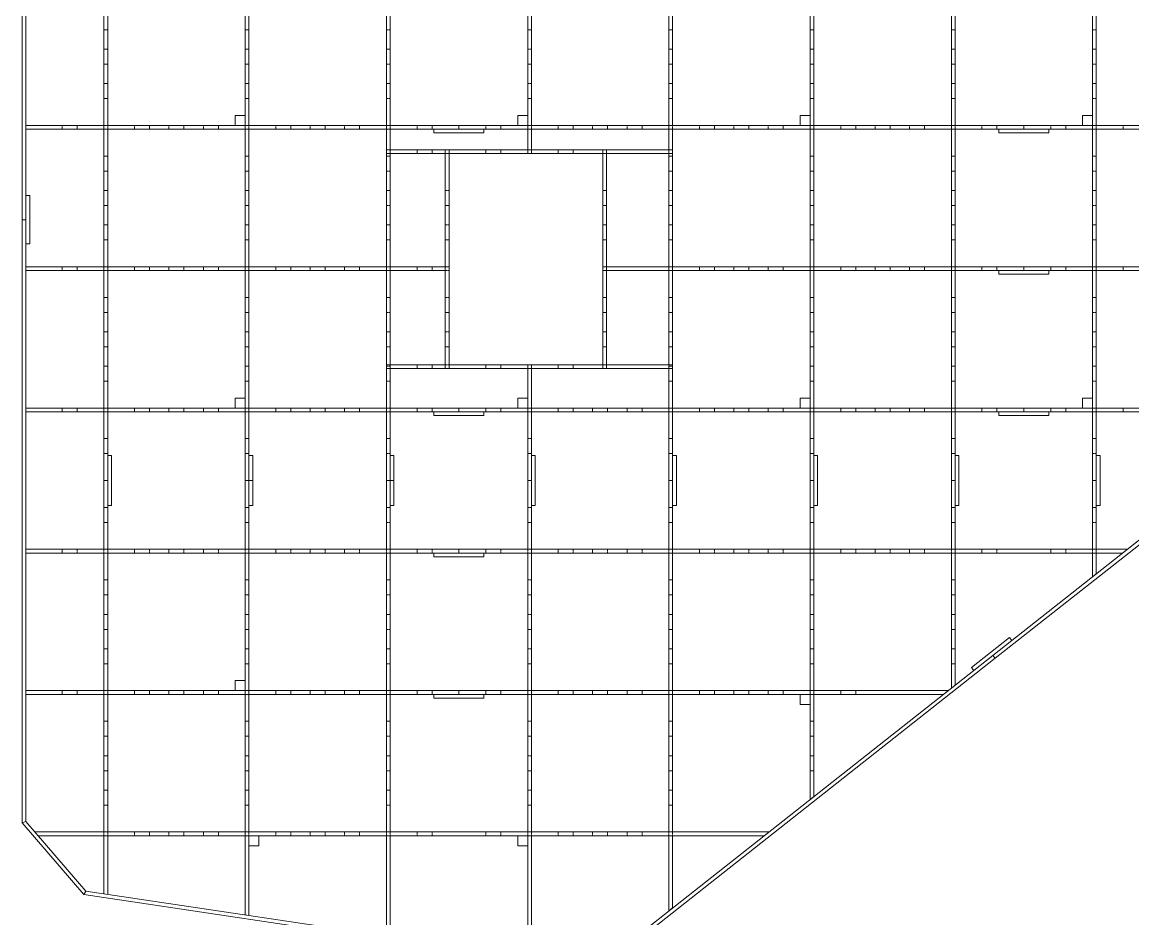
# Model space of a CAD drawing. Header units: millimetres. Extents: x -20225 to 19535, y -17853 to 10707.
# Drawn here: x 10495 to 14938, y -14267 to -10683 of the extents above; entities that cross this region are included whole.
import ezdxf

# ---------------------------------------------------------------- set-up
doc = ezdxf.new("R2010")
doc.units = ezdxf.units.MM
doc.linetypes.add('HIDDEN', pattern=[1.905, 1.27, -0.635])

msp = doc.modelspace()

# ---------------------------------------------------------------- linework, layer by layer
at = {"linetype": 'Continuous', "lineweight": 15}
for p, q in [((10494.9, -9061.1), (10494.9, -11472.3)), ((10509.9, -9061.1), (10509.9, -11472.3)), ((10822, -11095.3), (10822, -10545.3)), ((10837, -10545.3), (10837, -11095.3)), ((11387, -10545.3), (11387, -11095.3)), ((11402, -11095.3), (11402, -10545.3)), ((11952, -10545.3), (11952, -11095.3)), ((11967, -11095.3), (11967, -10545.3)), ((12517, -10545.3), (12517, -11095.3)), ((12532, -11095.3), (12532, -10545.3)), ((13082, -10545.3), (13082, -11095.3)), ((13097, -11095.3), (13097, -10545.3)), ((13647, -10545.3), (13647, -11095.3)), ((13662, -11095.3), (13662, -10545.3)), ((14212, -11095.3), (14212, -10545.3)), ((14227, -10545.3), (14227, -11095.3)), ((14777, -11095.3), (14777, -10545.3)), ((14792, -10545.3), (14792, -11095.3)), ((11347, -11095.3), (11347, -11055.3)), ((11347, -11055.3), (11387, -11055.3)), ((12477, -11055.3), (12477, -11095.3)), ((12517, -11055.3), (12477, -11055.3)), ((12517, -11095.3), (12517, -11055.3)), ((13647, -11055.3), (13607, -11055.3)), ((13607, -11055.3), (13607, -11095.3)), ((13647, -11095.3), (13647, -11055.3)), ((14737, -11055.3), (14777, -11055.3)), ((14737, -11095.3), (14737, -11055.3)), ((14777, -11055.3), (14777, -11095.3)), ((10509.9, -11095.3), (11387, -11095.3)), ((10822, -11095.3), (10837, -11095.3)), ((11387, -11095.3), (11347, -11095.3)), ((11387, -11095.3), (11402, -11095.3)), ((11387, -11095.3), (11387, -11110.3)), ((12242, -11095.3), (11387, -11095.3)), ((11952, -11095.3), (11967, -11095.3)), ((12242, -11095.3), (12242, -11110.3)), ((13662, -11095.3), (12242, -11095.3)), ((12477, -11095.3), (12517, -11095.3)), ((12532, -11095.3), (12517, -11095.3)), ((13097, -11095.3), (13082, -11095.3)), ((13607, -11095.3), (13647, -11095.3)), ((13662, -11095.3), (13647, -11095.3)), ((13662, -11110.3), (13662, -11095.3)), ((13662, -11095.3), (14502, -11095.3)), ((14212, -11095.3), (14227, -11095.3)), ((14502, -11110.3), (14502, -11095.3)), ((14502, -11095.3), (15357, -11095.3)), ((14777, -11095.3), (14737, -11095.3)), ((14777, -11095.3), (14792, -11095.3)), ((11387, -11110.3), (10509.9, -11110.3)), ((10837, -11110.3), (10822, -11110.3)), ((10822, -11660.3), (10822, -11110.3)), ((10837, -11110.3), (10837, -11660.3)), ((11387, -11110.3), (11387, -11660.3)), ((11402, -11110.3), (11387, -11110.3)), ((11387, -11110.3), (12242, -11110.3)), ((11402, -11660.3), (11402, -11110.3)), ((11967, -11110.3), (11952, -11110.3)), ((11952, -11110.3), (11952, -11192.7)), ((11967, -11192.7), (11967, -11110.3)), ((12142, -11110.3), (12142, -11125.3)), ((12342, -11110.3), (12142, -11110.3)), ((12142, -11125.3), (12342, -11125.3)), ((12242, -11110.3), (13662, -11110.3)), ((12342, -11125.3), (12342, -11110.3)), ((12517, -11110.3), (12517, -11192.7)), ((12517, -11110.3), (12532, -11110.3)), ((12532, -11192.7), (12532, -11110.3)), ((13082, -11110.3), (13097, -11110.3)), ((13082, -11110.3), (13082, -11192.7)), ((13097, -11192.7), (13097, -11110.3)), ((13647, -11110.3), (13647, -11660.3)), ((13647, -11110.3), (13662, -11110.3)), ((14502, -11110.3), (13662, -11110.3)), ((13662, -11660.3), (13662, -11110.3)), ((14227, -11110.3), (14212, -11110.3)), ((14212, -11660.3), (14212, -11110.3)), ((14227, -11110.3), (14227, -11660.3)), ((14402, -11125.3), (14402, -11110.3)), ((14402, -11110.3), (14602, -11110.3)), ((14602, -11125.3), (14402, -11125.3)), ((15357, -11110.3), (14502, -11110.3)), ((14602, -11110.3), (14602, -11125.3)), ((14792, -11110.3), (14777, -11110.3)), ((14777, -11660.3), (14777, -11110.3)), ((14792, -11110.3), (14792, -11660.3)), ((11967, -11192.7), (11952, -11192.7)), ((11952, -11192.7), (11952, -11207.7)), ((12187.6, -11192.7), (11952, -11192.7)), ((12202.6, -11192.7), (12187.6, -11192.7)), ((12187.6, -11192.7), (12187.6, -12067.7)), ((12187.6, -11192.7), (12187.6, -11207.7)), ((12202.6, -12067.7), (12202.6, -11192.7)), ((12202.6, -11207.7), (12202.6, -11192.7)), ((12817.7, -11192.7), (12202.6, -11192.7)), ((12532, -11192.7), (12517, -11192.7)), ((12817.7, -11192.7), (12817.7, -12067.7)), ((12832.7, -11192.7), (12817.7, -11192.7)), ((12817.7, -11192.7), (12817.7, -11207.7)), ((12832.7, -12067.7), (12832.7, -11192.7)), ((12832.7, -11207.7), (12832.7, -11192.7)), ((13097, -11192.7), (12832.7, -11192.7)), ((13097, -11192.7), (13082, -11192.7)), ((13097, -11207.7), (13097, -11192.7)), ((11952, -11207.7), (11952, -11660.3)), ((11952, -11207.7), (11967, -11207.7)), ((11952, -11207.7), (12187.6, -11207.7)), ((11967, -11660.3), (11967, -11207.7)), ((12202.6, -11207.7), (12817.7, -11207.7)), ((12832.7, -11207.7), (13097, -11207.7)), ((13082, -11207.7), (13097, -11207.7)), ((13082, -11207.7), (13082, -11660.3)), ((13097, -11660.3), (13097, -11207.7)), ((10509.9, -11375.3), (10524.9, -11375.3)), ((10524.9, -11375.3), (10524.9, -11569.3)), ((10494.9, -11472.3), (10494.9, -13883.5)), ((10509.9, -11472.3), (10494.9, -11472.3)), ((10509.9, -11472.3), (10509.9, -13877.9)), ((10524.9, -11569.3), (10509.9, -11569.3)), ((10509.9, -11660.3), (11387, -11660.3)), ((11387, -11675.3), (10509.9, -11675.3)), ((10822, -11660.3), (10837, -11660.3)), ((10837, -11675.3), (10822, -11675.3)), ((10822, -12225.3), (10822, -11675.3)), ((10837, -11675.3), (10837, -12225.3)), ((11387, -11660.3), (11402, -11660.3)), ((11387, -11660.3), (11387, -11675.3)), ((12187.6, -11660.3), (11387, -11660.3)), ((11402, -11675.3), (11387, -11675.3)), ((11387, -11675.3), (11387, -12225.3)), ((11387, -11675.3), (12187.6, -11675.3)), ((11402, -12225.3), (11402, -11675.3)), ((11952, -11660.3), (11967, -11660.3)), ((11967, -11675.3), (11952, -11675.3)), ((11952, -11675.3), (11952, -12052.7)), ((11967, -12052.7), (11967, -11675.3)), ((12187.6, -11660.3), (12187.6, -11675.3)), ((12832.7, -11675.3), (12832.7, -11660.3)), ((13662, -11660.3), (12832.7, -11660.3)), ((12832.7, -11675.3), (13662, -11675.3)), ((13097, -11660.3), (13082, -11660.3)), ((13082, -11675.3), (13097, -11675.3)), ((13082, -11675.3), (13082, -12052.7)), ((13097, -12052.7), (13097, -11675.3)), ((13662, -11660.3), (13647, -11660.3)), ((13647, -12225.3), (13647, -11675.3)), ((13662, -11675.3), (13662, -11660.3)), ((13662, -11660.3), (14502, -11660.3)), ((14502, -11675.3), (13662, -11675.3)), ((13662, -11675.3), (13662, -12225.3)), ((14212, -11660.3), (14227, -11660.3)), ((14227, -11675.3), (14212, -11675.3)), ((14212, -12225.3), (14212, -11675.3)), ((14227, -11675.3), (14227, -12225.3)), ((14402, -11690.3), (14402, -11675.3)), ((14402, -11675.3), (14602, -11675.3)), ((14502, -11675.3), (14502, -11660.3)), ((14502, -11660.3), (15357, -11660.3)), ((15357, -11675.3), (14502, -11675.3)), ((14602, -11675.3), (14602, -11690.3)), ((14777, -11660.3), (14792, -11660.3)), ((14792, -11675.3), (14777, -11675.3)), ((14777, -12225.3), (14777, -11675.3)), ((14792, -11675.3), (14792, -12225.3)), ((14602, -11690.3), (14402, -11690.3)), ((14378.3, -13214.2), (15961.5, -11966.4)), ((14387.6, -13226), (15975.4, -11974.6)), ((11967, -12052.7), (11952, -12052.7)), ((11952, -12052.7), (11952, -12067.7)), ((12187.6, -12052.7), (11952, -12052.7)), ((11952, -12067.7), (11952, -12225.3)), ((11952, -12067.7), (11967, -12067.7)), ((11952, -12067.7), (12187.6, -12067.7)), ((11967, -12225.3), (11967, -12067.7)), ((12187.6, -12052.7), (12187.6, -12067.7)), ((12187.6, -12067.7), (12202.6, -12067.7)), ((12817.7, -12052.7), (12202.6, -12052.7)), ((12202.6, -12067.7), (12202.6, -12052.7)), ((12202.6, -12067.7), (12817.7, -12067.7)), ((12517, -12067.7), (12532, -12067.7)), ((12517, -12067.7), (12517, -12225.3)), ((12532, -12225.3), (12532, -12067.7)), ((12817.7, -12052.7), (12817.7, -12067.7)), ((12817.7, -12067.7), (12832.7, -12067.7)), ((12832.7, -12067.7), (12832.7, -12052.7)), ((13097, -12052.7), (12832.7, -12052.7)), ((12832.7, -12067.7), (13097, -12067.7)), ((13097, -12052.7), (13082, -12052.7)), ((13082, -12225.3), (13082, -12067.7)), ((13097, -12067.7), (13097, -12052.7)), ((13097, -12067.7), (13097, -12225.3)), ((11347, -12185.3), (11387, -12185.3)), ((11347, -12225.3), (11347, -12185.3)), ((12517, -12185.3), (12477, -12185.3)), ((12477, -12185.3), (12477, -12225.3)), ((12517, -12225.3), (12517, -12185.3)), ((13607, -12225.3), (13607, -12185.3)), ((13607, -12185.3), (13647, -12185.3)), ((13647, -12185.3), (13647, -12225.3)), ((14737, -12225.3), (14737, -12185.3)), ((14737, -12185.3), (14777, -12185.3)), ((14777, -12185.3), (14777, -12225.3)), ((10509.9, -12225.3), (11387, -12225.3)), ((11387, -12240.3), (10509.9, -12240.3)), ((10822, -12225.3), (10837, -12225.3)), ((10837, -12240.3), (10822, -12240.3)), ((10822, -12515.3), (10822, -12240.3)), ((10837, -12240.3), (10837, -12515.3)), ((11387, -12225.3), (11347, -12225.3)), ((11387, -12225.3), (11402, -12225.3)), ((11387, -12225.3), (11387, -12240.3)), ((12242, -12225.3), (11387, -12225.3)), ((11387, -12240.3), (11387, -12515.3)), ((11402, -12240.3), (11387, -12240.3)), ((11387, -12240.3), (12242, -12240.3)), ((11402, -12515.3), (11402, -12240.3)), ((11952, -12225.3), (11967, -12225.3)), ((11952, -12240.3), (11952, -12515.3)), ((11967, -12240.3), (11952, -12240.3)), ((11967, -12515.3), (11967, -12240.3)), ((12342, -12240.3), (12142, -12240.3)), ((12142, -12240.3), (12142, -12255.3)), ((12142, -12255.3), (12342, -12255.3)), ((12242, -12225.3), (12242, -12240.3)), ((12532, -12225.3), (12242, -12225.3)), ((12242, -12240.3), (12532, -12240.3)), ((12342, -12255.3), (12342, -12240.3)), ((12477, -12225.3), (12517, -12225.3)), ((12532, -12225.3), (12517, -12225.3)), ((12517, -12240.3), (12517, -12515.3)), ((12517, -12240.3), (12532, -12240.3)), ((12532, -12240.3), (12532, -12225.3)), ((12532, -12225.3), (14212, -12225.3)), ((12532, -12515.3), (12532, -12240.3)), ((14212, -12240.3), (12532, -12240.3)), ((13082, -12225.3), (13097, -12225.3)), ((13097, -12240.3), (13082, -12240.3)), ((13082, -12515.3), (13082, -12240.3)), ((13097, -12240.3), (13097, -12515.3)), ((13647, -12225.3), (13607, -12225.3)), ((13647, -12225.3), (13662, -12225.3)), ((13662, -12240.3), (13647, -12240.3)), ((13647, -12515.3), (13647, -12240.3)), ((13662, -12240.3), (13662, -12515.3)), ((14502, -12225.3), (14212, -12225.3)), ((14212, -12240.3), (14212, -12225.3)), ((14212, -12240.3), (14502, -12240.3)), ((14212, -12240.3), (14227, -12240.3)), ((14212, -12240.3), (14212, -12515.3)), ((14227, -12515.3), (14227, -12240.3)), ((14602, -12240.3), (14402, -12240.3)), ((14402, -12240.3), (14402, -12255.3)), ((14402, -12255.3), (14602, -12255.3)), ((15633.1, -12225.3), (14502, -12225.3)), ((14502, -12225.3), (14502, -12240.3)), ((14502, -12240.3), (15614.1, -12240.3)), ((14602, -12255.3), (14602, -12240.3)), ((14777, -12240.3), (14777, -12515.3)), ((14777, -12240.3), (14792, -12240.3)), ((14792, -12515.3), (14792, -12240.3)), ((10837, -12615.3), (10837, -12415.3)), ((10837, -12415.3), (10852, -12415.3)), ((10852, -12415.3), (10852, -12615.3)), ((11402, -12415.3), (11417, -12415.3)), ((11402, -12515.3), (11402, -12415.3)), ((11417, -12415.3), (11417, -12515.3)), ((11967, -12415.3), (11982, -12415.3)), ((11967, -12515.3), (11967, -12415.3)), ((11982, -12415.3), (11982, -12515.3)), ((12532, -12415.3), (12547, -12415.3)), ((12547, -12415.3), (12547, -12615.3)), ((13097, -12615.3), (13097, -12415.3)), ((13097, -12415.3), (13112, -12415.3)), ((13112, -12415.3), (13112, -12615.3)), ((13662, -12615.3), (13662, -12415.3)), ((13662, -12415.3), (13677, -12415.3)), ((13677, -12415.3), (13677, -12615.3)), ((14227, -12615.3), (14227, -12415.3)), ((14227, -12415.3), (14242, -12415.3)), ((14242, -12415.3), (14242, -12615.3)), ((14792, -12615.3), (14792, -12415.3)), ((14792, -12415.3), (14807, -12415.3)), ((14807, -12415.3), (14807, -12615.3)), ((10837, -12515.3), (10822, -12515.3)), ((10822, -12790.3), (10822, -12515.3)), ((10837, -12515.3), (10837, -12790.3)), ((11402, -12515.3), (11387, -12515.3)), ((11387, -12790.3), (11387, -12515.3)), ((11402, -12515.3), (11417, -12515.3)), ((11402, -12615.3), (11402, -12515.3)), ((11402, -12515.3), (11402, -12790.3)), ((11417, -12515.3), (11417, -12615.3)), ((11967, -12515.3), (11952, -12515.3)), ((11952, -12790.3), (11952, -12515.3)), ((11967, -12515.3), (11982, -12515.3)), ((11967, -12615.3), (11967, -12515.3)), ((11967, -12515.3), (11967, -12790.3)), ((11982, -12515.3), (11982, -12615.3)), ((12532, -12515.3), (12517, -12515.3)), ((12517, -12790.3), (12517, -12515.3)), ((12532, -12615.3), (12532, -12515.3)), ((12532, -12515.3), (12532, -12790.3)), ((13097, -12515.3), (13082, -12515.3)), ((13082, -12790.3), (13082, -12515.3)), ((13097, -12515.3), (13097, -12790.3)), ((13662, -12515.3), (13647, -12515.3)), ((13647, -12790.3), (13647, -12515.3)), ((13662, -12515.3), (13662, -12790.3)), ((14212, -12515.3), (14212, -12790.3)), ((14212, -12515.3), (14227, -12515.3)), ((14227, -12790.3), (14227, -12515.3)), ((14777, -12515.3), (14777, -12790.3)), ((14777, -12515.3), (14792, -12515.3)), ((14792, -12790.3), (14792, -12515.3)), ((10852, -12615.3), (10837, -12615.3)), ((11417, -12615.3), (11402, -12615.3)), ((11982, -12615.3), (11967, -12615.3)), ((12547, -12615.3), (12532, -12615.3)), ((13112, -12615.3), (13097, -12615.3)), ((13677, -12615.3), (13662, -12615.3)), ((14242, -12615.3), (14227, -12615.3)), ((14807, -12615.3), (14792, -12615.3)), ((10509.9, -12790.3), (12242, -12790.3)), ((10822, -12790.3), (10837, -12790.3)), ((11387, -12790.3), (11402, -12790.3)), ((11952, -12790.3), (11967, -12790.3)), ((12242, -12805.3), (12242, -12790.3)), ((12242, -12790.3), (13647, -12790.3)), ((12517, -12790.3), (12532, -12790.3)), ((13082, -12790.3), (13097, -12790.3)), ((13647, -12805.3), (13647, -12790.3)), ((14916.2, -12790.3), (13647, -12790.3)), ((14227, -12790.3), (14212, -12790.3)), ((14792, -12790.3), (14777, -12790.3)), ((14897.2, -12805.3), (14916.2, -12790.3)), ((12242, -12805.3), (10509.9, -12805.3)), ((10822, -13355.3), (10822, -12805.3)), ((10837, -12805.3), (10822, -12805.3)), ((10837, -12805.3), (10837, -13355.3)), ((11402, -12805.3), (11387, -12805.3)), ((11387, -13355.3), (11387, -12805.3)), ((11402, -12805.3), (11402, -13355.3)), ((11967, -12805.3), (11952, -12805.3)), ((11952, -13355.3), (11952, -12805.3)), ((11967, -12805.3), (11967, -13355.3)), ((12142, -12805.3), (12342, -12805.3)), ((12142, -12820.3), (12142, -12805.3)), ((12342, -12820.3), (12142, -12820.3)), ((13647, -12805.3), (12242, -12805.3)), ((12342, -12805.3), (12342, -12820.3)), ((12532, -12805.3), (12517, -12805.3)), ((12517, -13355.3), (12517, -12805.3)), ((12532, -12805.3), (12532, -13355.3)), ((13097, -12805.3), (13082, -12805.3)), ((13082, -13355.3), (13082, -12805.3)), ((13097, -12805.3), (13097, -13355.3)), ((13647, -12805.3), (14897.2, -12805.3)), ((13647, -12805.3), (13647, -13355.3)), ((13647, -12805.3), (13662, -12805.3)), ((13662, -13355.3), (13662, -12805.3)), ((14212, -12805.3), (14212, -13345.3)), ((14212, -12805.3), (14227, -12805.3)), ((14227, -13333.5), (14227, -12805.3)), ((14777, -12805.3), (14777, -12900)), ((14777, -12805.3), (14792, -12805.3)), ((14792, -12888.2), (14792, -12805.3)), ((14777, -12900), (14792, -12888.2)), ((14445.2, -13142.4), (14292.8, -13262.5)), ((14454.5, -13154.2), (14445.2, -13142.4)), ((14302.1, -13274.3), (14454.5, -13154.2)), ((12795.6, -14461.7), (14378.3, -13214.2)), ((12799.8, -14477.5), (14387.6, -13226)), ((14387.6, -13226), (14378.3, -13214.2)), ((14292.8, -13262.5), (14302.1, -13274.3)), ((11347, -13315.3), (11387, -13315.3)), ((11347, -13355.3), (11347, -13315.3)), ((11387, -13315.3), (11387, -13355.3)), ((10509.9, -13355.3), (12242, -13355.3)), ((12242, -13370.3), (10509.9, -13370.3)), ((10822, -13355.3), (10837, -13355.3)), ((10822, -13920.3), (10822, -13370.3)), ((10837, -13370.3), (10822, -13370.3)), ((10837, -13370.3), (10837, -13920.3)), ((11387, -13355.3), (11347, -13355.3)), ((11387, -13355.3), (11402, -13355.3)), ((11402, -13370.3), (11387, -13370.3)), ((11387, -13920.3), (11387, -13370.3)), ((11402, -13370.3), (11402, -13920.3)), ((11952, -13355.3), (11967, -13355.3)), ((11967, -13370.3), (11952, -13370.3)), ((11952, -13920.3), (11952, -13370.3)), ((11967, -13370.3), (11967, -13920.3)), ((12142, -13385.3), (12142, -13370.3)), ((12142, -13370.3), (12342, -13370.3)), ((12242, -13370.3), (12242, -13355.3)), ((12242, -13355.3), (13082, -13355.3)), ((13082, -13370.3), (12242, -13370.3)), ((12342, -13370.3), (12342, -13385.3)), ((12517, -13355.3), (12532, -13355.3)), ((12532, -13370.3), (12517, -13370.3)), ((12517, -13920.3), (12517, -13370.3)), ((12532, -13370.3), (12532, -13920.3)), ((13082, -13370.3), (13082, -13355.3)), ((14199.3, -13355.3), (13082, -13355.3)), ((13082, -13370.3), (13097, -13370.3)), ((13082, -13370.3), (13082, -13920.3)), ((13082, -13370.3), (14180.3, -13370.3)), ((13097, -13920.3), (13097, -13370.3)), ((13647, -13370.3), (13607, -13370.3)), ((13607, -13370.3), (13607, -13410.3)), ((13662, -13355.3), (13647, -13355.3)), ((13647, -13370.3), (13662, -13370.3)), ((13647, -13370.3), (13647, -13790.6)), ((13647, -13410.3), (13647, -13370.3)), ((13662, -13778.8), (13662, -13370.3)), ((14180.3, -13370.3), (14199.3, -13355.3)), ((14212, -13345.3), (14227, -13333.5)), ((12342, -13385.3), (12142, -13385.3)), ((13607, -13410.3), (13647, -13410.3)), ((13647, -13790.6), (13662, -13778.8)), ((10509.9, -13877.9), (10494.9, -13883.5)), ((10494.9, -13883.5), (10741.7, -14170.4)), ((10509.9, -13877.9), (10749.4, -14156.4)), ((10546.3, -13920.3), (11387, -13920.3)), ((11387, -13935.3), (10559.2, -13935.3)), ((10822, -13920.3), (10837, -13920.3)), ((10822, -14167.2), (10822, -13935.3)), ((10837, -13935.3), (10822, -13935.3)), ((10837, -13935.3), (10837, -14169.4)), ((11387, -13935.3), (11387, -13920.3)), ((13482.5, -13920.3), (11387, -13920.3)), ((11387, -13935.3), (11387, -14251.5)), ((11402, -13935.3), (11387, -13935.3)), ((11387, -13935.3), (13463.4, -13935.3)), ((11402, -14253.7), (11402, -13935.3)), ((11442, -13935.5), (11402, -13935.5)), ((11402, -13935.5), (11402, -13975.5)), ((11442, -13975.5), (11442, -13935.5)), ((11952, -13935.3), (11952, -14335.8)), ((11967, -13935.3), (11952, -13935.3)), ((11967, -14338), (11967, -13935.3)), ((12517, -13936.1), (12477, -13936.1)), ((12477, -13936.1), (12477, -13976.1)), ((12517, -13935.3), (12517, -14420.1)), ((12517, -13935.3), (12532, -13935.3)), ((12517, -13976.1), (12517, -13936.1)), ((12532, -14422.3), (12532, -13935.3)), ((13097, -13920.3), (13082, -13920.3)), ((13082, -13935.3), (13097, -13935.3)), ((13082, -13935.3), (13082, -14235.9)), ((13097, -14224.1), (13097, -13935.3)), ((13463.4, -13935.3), (13482.5, -13920.3)), ((11402, -13975.5), (11442, -13975.5)), ((12477, -13976.1), (12517, -13976.1)), ((10749.4, -14156.4), (10741.7, -14170.4)), ((10741.7, -14170.4), (12799.8, -14477.5)), ((10749.4, -14156.4), (12795.6, -14461.7)), ((11387, -14251.5), (11402, -14253.7)), ((13082, -14235.9), (13097, -14224.1))]:
    msp.add_line(p, q, dxfattribs=at)
at = {"linetype": 'HIDDEN', "lineweight": 0}
for p, q in [((10822, -10712.8), (10837, -10712.8)), ((11387, -10712.8), (11402, -10712.8)), ((11952, -10712.8), (11967, -10712.8)), ((12517, -10712.8), (12532, -10712.8)), ((13082, -10712.8), (13097, -10712.8)), ((13647, -10712.8), (13662, -10712.8)), ((14212, -10712.8), (14227, -10712.8)), ((14777, -10712.8), (14792, -10712.8)), ((10837, -10790.3), (10822, -10790.3)), ((11402, -10790.3), (11387, -10790.3)), ((11967, -10790.3), (11952, -10790.3)), ((12532, -10790.3), (12517, -10790.3)), ((13097, -10790.3), (13082, -10790.3)), ((13662, -10790.3), (13647, -10790.3)), ((14227, -10790.3), (14212, -10790.3)), ((14792, -10790.3), (14777, -10790.3)), ((10822, -10850.3), (10837, -10850.3)), ((11387, -10850.3), (11402, -10850.3)), ((11952, -10850.3), (11967, -10850.3)), ((12517, -10850.3), (12532, -10850.3)), ((13082, -10850.3), (13097, -10850.3)), ((13647, -10850.3), (13662, -10850.3)), ((14212, -10850.3), (14227, -10850.3)), ((14777, -10850.3), (14792, -10850.3)), ((10837, -10927.8), (10822, -10927.8)), ((11402, -10927.8), (11387, -10927.8)), ((11967, -10927.8), (11952, -10927.8)), ((12532, -10927.8), (12517, -10927.8)), ((13097, -10927.8), (13082, -10927.8)), ((13662, -10927.8), (13647, -10927.8)), ((14227, -10927.8), (14212, -10927.8)), ((14792, -10927.8), (14777, -10927.8)), ((10822, -10987.8), (10837, -10987.8)), ((11387, -10987.8), (11402, -10987.8)), ((11952, -10987.8), (11967, -10987.8)), ((12517, -10987.8), (12532, -10987.8)), ((13082, -10987.8), (13097, -10987.8)), ((13647, -10987.8), (13662, -10987.8)), ((14212, -10987.8), (14227, -10987.8)), ((14777, -10987.8), (14792, -10987.8)), ((10654.5, -11095.3), (10654.5, -11110.3)), ((10714.5, -11110.3), (10714.5, -11095.3)), ((10822, -11110.3), (10822, -11095.3)), ((10837, -11095.3), (10837, -11110.3)), ((10944.5, -11095.3), (10944.5, -11110.3)), ((11004.5, -11110.3), (11004.5, -11095.3)), ((11082, -11095.3), (11082, -11110.3)), ((11142, -11110.3), (11142, -11095.3)), ((11219.5, -11095.3), (11219.5, -11110.3)), ((11279.5, -11110.3), (11279.5, -11095.3)), ((11402, -11095.3), (11402, -11110.3)), ((11509.5, -11095.3), (11509.5, -11110.3)), ((11569.5, -11110.3), (11569.5, -11095.3)), ((11647, -11095.3), (11647, -11110.3)), ((11707, -11110.3), (11707, -11095.3)), ((11784.5, -11095.3), (11784.5, -11110.3)), ((11844.5, -11110.3), (11844.5, -11095.3)), ((11952, -11110.3), (11952, -11095.3)), ((11967, -11095.3), (11967, -11110.3)), ((12074.5, -11095.3), (12074.5, -11110.3)), ((12134.5, -11110.3), (12134.5, -11095.3)), ((12349.5, -11095.3), (12349.5, -11110.3)), ((12409.5, -11110.3), (12409.5, -11095.3)), ((12517, -11110.3), (12517, -11095.3)), ((12532, -11095.3), (12532, -11110.3)), ((12639.5, -11095.3), (12639.5, -11110.3)), ((12699.5, -11110.3), (12699.5, -11095.3)), ((12777, -11095.3), (12777, -11110.3)), ((12837, -11110.3), (12837, -11095.3)), ((12914.5, -11095.3), (12914.5, -11110.3)), ((12974.5, -11110.3), (12974.5, -11095.3)), ((13082, -11110.3), (13082, -11095.3)), ((13097, -11095.3), (13097, -11110.3)), ((13204.5, -11095.3), (13204.5, -11110.3)), ((13264.5, -11110.3), (13264.5, -11095.3)), ((13342, -11095.3), (13342, -11110.3)), ((13402, -11110.3), (13402, -11095.3)), ((13479.5, -11095.3), (13479.5, -11110.3)), ((13539.5, -11110.3), (13539.5, -11095.3)), ((13647, -11110.3), (13647, -11095.3)), ((13769.5, -11095.3), (13769.5, -11110.3)), ((13829.5, -11110.3), (13829.5, -11095.3)), ((13907, -11095.3), (13907, -11110.3)), ((13967, -11110.3), (13967, -11095.3)), ((14044.5, -11095.3), (14044.5, -11110.3)), ((14104.5, -11110.3), (14104.5, -11095.3)), ((14212, -11110.3), (14212, -11095.3)), ((14227, -11095.3), (14227, -11110.3)), ((14334.5, -11095.3), (14334.5, -11110.3)), ((14394.5, -11110.3), (14394.5, -11095.3)), ((14609.5, -11095.3), (14609.5, -11110.3)), ((14669.5, -11110.3), (14669.5, -11095.3)), ((14777, -11110.3), (14777, -11095.3)), ((14792, -11095.3), (14792, -11110.3)), ((14899.5, -11095.3), (14899.5, -11110.3)), ((11967, -11207.7), (11967, -11192.7)), ((12074.5, -11192.7), (12074.5, -11207.7)), ((12134.5, -11207.7), (12134.5, -11192.7)), ((12349.5, -11192.7), (12349.5, -11207.7)), ((12409.5, -11207.7), (12409.5, -11192.7)), ((12517, -11207.7), (12517, -11192.7)), ((12532, -11192.7), (12532, -11207.7)), ((12639.5, -11192.7), (12639.5, -11207.7)), ((12699.5, -11207.7), (12699.5, -11192.7)), ((13082, -11192.7), (13082, -11207.7)), ((10837, -11217.8), (10822, -11217.8)), ((11402, -11217.8), (11387, -11217.8)), ((11967, -11217.8), (11952, -11217.8)), ((12187.6, -11207.7), (12202.6, -11207.7)), ((12817.7, -11207.7), (12832.7, -11207.7)), ((13097, -11217.8), (13082, -11217.8)), ((13662, -11217.8), (13647, -11217.8)), ((14227, -11217.8), (14212, -11217.8)), ((14792, -11217.8), (14777, -11217.8)), ((10822, -11277.8), (10837, -11277.8)), ((11387, -11277.8), (11402, -11277.8)), ((11952, -11277.8), (11967, -11277.8)), ((13082, -11277.8), (13097, -11277.8)), ((13647, -11277.8), (13662, -11277.8)), ((14212, -11277.8), (14227, -11277.8)), ((14777, -11277.8), (14792, -11277.8)), ((10837, -11355.3), (10822, -11355.3)), ((11402, -11355.3), (11387, -11355.3)), ((11967, -11355.3), (11952, -11355.3)), ((12202.6, -11355.3), (12187.6, -11355.3)), ((12832.7, -11355.3), (12817.7, -11355.3)), ((13097, -11355.3), (13082, -11355.3)), ((13662, -11355.3), (13647, -11355.3)), ((14227, -11355.3), (14212, -11355.3)), ((14792, -11355.3), (14777, -11355.3)), ((10822, -11415.3), (10837, -11415.3)), ((11387, -11415.3), (11402, -11415.3)), ((11952, -11415.3), (11967, -11415.3)), ((12187.6, -11415.3), (12202.6, -11415.3)), ((12817.7, -11415.3), (12832.7, -11415.3)), ((13082, -11415.3), (13097, -11415.3)), ((13647, -11415.3), (13662, -11415.3)), ((14212, -11415.3), (14227, -11415.3)), ((14777, -11415.3), (14792, -11415.3)), ((10837, -11492.8), (10822, -11492.8)), ((11402, -11492.8), (11387, -11492.8)), ((11967, -11492.8), (11952, -11492.8)), ((12202.6, -11492.8), (12187.6, -11492.8)), ((12832.7, -11492.8), (12817.7, -11492.8)), ((13097, -11492.8), (13082, -11492.8)), ((13662, -11492.8), (13647, -11492.8)), ((14227, -11492.8), (14212, -11492.8)), ((14792, -11492.8), (14777, -11492.8)), ((10822, -11552.8), (10837, -11552.8)), ((11387, -11552.8), (11402, -11552.8)), ((11952, -11552.8), (11967, -11552.8)), ((12187.6, -11552.8), (12202.6, -11552.8)), ((12817.7, -11552.8), (12832.7, -11552.8)), ((13082, -11552.8), (13097, -11552.8)), ((13647, -11552.8), (13662, -11552.8)), ((14212, -11552.8), (14227, -11552.8)), ((14777, -11552.8), (14792, -11552.8)), ((10509.9, -11675.3), (10509.9, -11660.3)), ((10654.5, -11660.3), (10654.5, -11675.3)), ((10714.5, -11675.3), (10714.5, -11660.3)), ((10822, -11675.3), (10822, -11660.3)), ((10837, -11660.3), (10837, -11675.3)), ((10944.5, -11660.3), (10944.5, -11675.3)), ((11004.5, -11675.3), (11004.5, -11660.3)), ((11082, -11660.3), (11082, -11675.3)), ((11142, -11675.3), (11142, -11660.3)), ((11219.5, -11660.3), (11219.5, -11675.3)), ((11279.5, -11675.3), (11279.5, -11660.3)), ((11402, -11660.3), (11402, -11675.3)), ((11509.5, -11660.3), (11509.5, -11675.3)), ((11569.5, -11675.3), (11569.5, -11660.3)), ((11647, -11660.3), (11647, -11675.3)), ((11707, -11675.3), (11707, -11660.3)), ((11784.5, -11660.3), (11784.5, -11675.3)), ((11844.5, -11675.3), (11844.5, -11660.3)), ((11952, -11675.3), (11952, -11660.3)), ((11967, -11660.3), (11967, -11675.3)), ((12074.5, -11660.3), (12074.5, -11675.3)), ((12134.5, -11675.3), (12134.5, -11660.3)), ((12187.6, -11660.3), (12202.6, -11660.3)), ((12202.6, -11675.3), (12187.6, -11675.3)), ((12817.7, -11660.3), (12832.7, -11660.3)), ((12832.7, -11675.3), (12817.7, -11675.3)), ((13082, -11675.3), (13082, -11660.3)), ((13097, -11660.3), (13097, -11675.3)), ((13204.5, -11660.3), (13204.5, -11675.3)), ((13264.5, -11675.3), (13264.5, -11660.3)), ((13342, -11660.3), (13342, -11675.3)), ((13402, -11675.3), (13402, -11660.3)), ((13479.5, -11660.3), (13479.5, -11675.3)), ((13539.5, -11675.3), (13539.5, -11660.3)), ((13647, -11675.3), (13647, -11660.3)), ((13769.5, -11660.3), (13769.5, -11675.3)), ((13829.5, -11675.3), (13829.5, -11660.3)), ((13907, -11660.3), (13907, -11675.3)), ((13967, -11675.3), (13967, -11660.3)), ((14044.5, -11660.3), (14044.5, -11675.3)), ((14104.5, -11675.3), (14104.5, -11660.3)), ((14212, -11675.3), (14212, -11660.3)), ((14227, -11660.3), (14227, -11675.3)), ((14334.5, -11660.3), (14334.5, -11675.3)), ((14394.5, -11675.3), (14394.5, -11660.3)), ((14609.5, -11660.3), (14609.5, -11675.3)), ((14669.5, -11675.3), (14669.5, -11660.3)), ((14777, -11675.3), (14777, -11660.3)), ((14792, -11660.3), (14792, -11675.3)), ((14899.5, -11660.3), (14899.5, -11675.3)), ((10837, -11782.8), (10822, -11782.8)), ((11402, -11782.8), (11387, -11782.8)), ((11967, -11782.8), (11952, -11782.8)), ((12202.6, -11782.8), (12187.6, -11782.8)), ((12832.7, -11782.8), (12817.7, -11782.8)), ((13097, -11782.8), (13082, -11782.8)), ((13662, -11782.8), (13647, -11782.8)), ((14227, -11782.8), (14212, -11782.8)), ((14792, -11782.8), (14777, -11782.8)), ((10822, -11842.8), (10837, -11842.8)), ((11387, -11842.8), (11402, -11842.8)), ((11952, -11842.8), (11967, -11842.8)), ((12187.6, -11842.8), (12202.6, -11842.8)), ((12817.7, -11842.8), (12832.7, -11842.8)), ((13082, -11842.8), (13097, -11842.8)), ((13647, -11842.8), (13662, -11842.8)), ((14212, -11842.8), (14227, -11842.8)), ((14777, -11842.8), (14792, -11842.8)), ((10837, -11920.3), (10822, -11920.3)), ((11402, -11920.3), (11387, -11920.3)), ((11967, -11920.3), (11952, -11920.3)), ((12202.6, -11920.3), (12187.6, -11920.3)), ((12832.7, -11920.3), (12817.7, -11920.3)), ((13097, -11920.3), (13082, -11920.3)), ((13662, -11920.3), (13647, -11920.3)), ((14227, -11920.3), (14212, -11920.3)), ((14792, -11920.3), (14777, -11920.3)), ((10822, -11980.3), (10837, -11980.3)), ((11387, -11980.3), (11402, -11980.3)), ((11952, -11980.3), (11967, -11980.3)), ((12187.6, -11980.3), (12202.6, -11980.3)), ((12817.7, -11980.3), (12832.7, -11980.3)), ((13082, -11980.3), (13097, -11980.3)), ((13647, -11980.3), (13662, -11980.3)), ((14212, -11980.3), (14227, -11980.3)), ((14777, -11980.3), (14792, -11980.3)), ((10837, -12057.8), (10822, -12057.8)), ((11402, -12057.8), (11387, -12057.8)), ((11952, -12057.8), (11967, -12057.8)), ((11967, -12057.8), (11967, -12052.7)), ((11967, -12067.7), (11967, -12052.7)), ((12074.5, -12052.7), (12074.5, -12067.7)), ((12134.5, -12067.7), (12134.5, -12052.7)), ((12202.6, -12052.7), (12187.6, -12052.7)), ((12349.5, -12052.7), (12349.5, -12067.7)), ((12409.5, -12067.7), (12409.5, -12052.7)), ((12517, -12067.7), (12517, -12052.7)), ((12532, -12052.7), (12532, -12067.7)), ((12639.5, -12052.7), (12639.5, -12067.7)), ((12699.5, -12067.7), (12699.5, -12052.7)), ((12832.7, -12052.7), (12817.7, -12052.7)), ((13082, -12052.7), (13082, -12067.7)), ((13082, -12052.7), (13082, -12057.8)), ((13097, -12057.8), (13082, -12057.8)), ((13662, -12057.8), (13647, -12057.8)), ((14227, -12057.8), (14212, -12057.8)), ((14792, -12057.8), (14777, -12057.8)), ((10822, -12117.8), (10837, -12117.8)), ((11387, -12117.8), (11402, -12117.8)), ((11952, -12117.8), (11967, -12117.8)), ((13082, -12117.8), (13097, -12117.8)), ((13647, -12117.8), (13662, -12117.8)), ((14212, -12117.8), (14227, -12117.8)), ((14777, -12117.8), (14792, -12117.8)), ((10654.5, -12225.3), (10654.5, -12240.3)), ((10714.5, -12240.3), (10714.5, -12225.3)), ((10822, -12240.3), (10822, -12225.3)), ((10837, -12225.3), (10837, -12240.3)), ((10944.5, -12225.3), (10944.5, -12240.3)), ((11004.5, -12240.3), (11004.5, -12225.3)), ((11082, -12225.3), (11082, -12240.3)), ((11142, -12240.3), (11142, -12225.3)), ((11219.5, -12225.3), (11219.5, -12240.3)), ((11279.5, -12240.3), (11279.5, -12225.3)), ((11402, -12225.3), (11402, -12240.3)), ((11509.5, -12225.3), (11509.5, -12240.3)), ((11569.5, -12240.3), (11569.5, -12225.3)), ((11647, -12225.3), (11647, -12240.3)), ((11707, -12240.3), (11707, -12225.3)), ((11784.5, -12225.3), (11784.5, -12240.3)), ((11844.5, -12240.3), (11844.5, -12225.3)), ((11952, -12240.3), (11952, -12225.3)), ((11967, -12225.3), (11967, -12240.3)), ((12074.5, -12225.3), (12074.5, -12240.3)), ((12134.5, -12240.3), (12134.5, -12225.3)), ((12349.5, -12225.3), (12349.5, -12240.3)), ((12409.5, -12240.3), (12409.5, -12225.3)), ((12517, -12240.3), (12517, -12225.3)), ((12639.5, -12225.3), (12639.5, -12240.3)), ((12699.5, -12240.3), (12699.5, -12225.3)), ((12777, -12225.3), (12777, -12240.3)), ((12837, -12240.3), (12837, -12225.3)), ((12914.5, -12225.3), (12914.5, -12240.3)), ((12974.5, -12240.3), (12974.5, -12225.3)), ((13082, -12240.3), (13082, -12225.3)), ((13097, -12225.3), (13097, -12240.3)), ((13204.5, -12225.3), (13204.5, -12240.3)), ((13264.5, -12240.3), (13264.5, -12225.3)), ((13342, -12225.3), (13342, -12240.3)), ((13402, -12240.3), (13402, -12225.3)), ((13479.5, -12225.3), (13479.5, -12240.3)), ((13539.5, -12240.3), (13539.5, -12225.3)), ((13647, -12240.3), (13647, -12225.3)), ((13662, -12225.3), (13662, -12240.3)), ((13769.5, -12225.3), (13769.5, -12240.3)), ((13829.5, -12240.3), (13829.5, -12225.3)), ((13907, -12225.3), (13907, -12240.3)), ((13967, -12240.3), (13967, -12225.3)), ((14044.5, -12225.3), (14044.5, -12240.3)), ((14104.5, -12240.3), (14104.5, -12225.3)), ((14227, -12225.3), (14227, -12240.3)), ((14334.5, -12225.3), (14334.5, -12240.3)), ((14394.5, -12240.3), (14394.5, -12225.3)), ((14609.5, -12225.3), (14609.5, -12240.3)), ((14669.5, -12240.3), (14669.5, -12225.3)), ((14777, -12240.3), (14777, -12225.3)), ((14792, -12225.3), (14792, -12240.3)), ((14899.5, -12225.3), (14899.5, -12240.3)), ((10837, -12347.8), (10822, -12347.8)), ((11402, -12347.8), (11387, -12347.8)), ((11967, -12347.8), (11952, -12347.8)), ((12532, -12347.8), (12517, -12347.8)), ((13097, -12347.8), (13082, -12347.8)), ((13662, -12347.8), (13647, -12347.8)), ((14227, -12347.8), (14212, -12347.8)), ((14792, -12347.8), (14777, -12347.8)), ((10822, -12407.8), (10837, -12407.8)), ((11387, -12407.8), (11402, -12407.8)), ((11952, -12407.8), (11967, -12407.8)), ((12517, -12407.8), (12532, -12407.8)), ((13082, -12407.8), (13097, -12407.8)), ((13647, -12407.8), (13662, -12407.8)), ((14212, -12407.8), (14227, -12407.8)), ((14777, -12407.8), (14792, -12407.8)), ((10837, -12622.8), (10822, -12622.8)), ((11402, -12622.8), (11387, -12622.8)), ((11967, -12622.8), (11952, -12622.8)), ((12532, -12622.8), (12517, -12622.8)), ((13097, -12622.8), (13082, -12622.8)), ((13662, -12622.8), (13647, -12622.8)), ((14227, -12622.8), (14212, -12622.8)), ((14792, -12622.8), (14777, -12622.8)), ((10822, -12682.8), (10837, -12682.8)), ((11387, -12682.8), (11402, -12682.8)), ((11952, -12682.8), (11967, -12682.8)), ((12517, -12682.8), (12532, -12682.8)), ((13082, -12682.8), (13097, -12682.8)), ((13647, -12682.8), (13662, -12682.8)), ((14212, -12682.8), (14227, -12682.8)), ((14777, -12682.8), (14792, -12682.8)), ((10509.9, -12790.3), (10509.9, -12805.3)), ((10654.5, -12790.3), (10654.5, -12805.3)), ((10714.5, -12805.3), (10714.5, -12790.3)), ((10822, -12805.3), (10822, -12790.3)), ((10837, -12790.3), (10837, -12805.3)), ((10944.5, -12790.3), (10944.5, -12805.3)), ((11004.5, -12805.3), (11004.5, -12790.3)), ((11082, -12790.3), (11082, -12805.3)), ((11142, -12805.3), (11142, -12790.3)), ((11219.5, -12790.3), (11219.5, -12805.3)), ((11279.5, -12805.3), (11279.5, -12790.3)), ((11387, -12805.3), (11387, -12790.3)), ((11402, -12790.3), (11402, -12805.3)), ((11509.5, -12790.3), (11509.5, -12805.3)), ((11569.5, -12805.3), (11569.5, -12790.3)), ((11647, -12790.3), (11647, -12805.3)), ((11707, -12805.3), (11707, -12790.3)), ((11784.5, -12790.3), (11784.5, -12805.3)), ((11844.5, -12805.3), (11844.5, -12790.3)), ((11952, -12805.3), (11952, -12790.3)), ((11967, -12790.3), (11967, -12805.3)), ((12074.5, -12790.3), (12074.5, -12805.3)), ((12134.5, -12805.3), (12134.5, -12790.3)), ((12349.5, -12790.3), (12349.5, -12805.3)), ((12409.5, -12805.3), (12409.5, -12790.3)), ((12517, -12805.3), (12517, -12790.3)), ((12532, -12790.3), (12532, -12805.3)), ((12639.5, -12790.3), (12639.5, -12805.3)), ((12699.5, -12805.3), (12699.5, -12790.3)), ((12777, -12790.3), (12777, -12805.3)), ((12837, -12805.3), (12837, -12790.3)), ((12914.5, -12790.3), (12914.5, -12805.3)), ((12974.5, -12805.3), (12974.5, -12790.3)), ((13082, -12805.3), (13082, -12790.3)), ((13097, -12790.3), (13097, -12805.3)), ((13204.5, -12790.3), (13204.5, -12805.3)), ((13264.5, -12805.3), (13264.5, -12790.3)), ((13342, -12790.3), (13342, -12805.3)), ((13402, -12805.3), (13402, -12790.3)), ((13479.5, -12790.3), (13479.5, -12805.3)), ((13539.5, -12805.3), (13539.5, -12790.3)), ((13662, -12790.3), (13662, -12805.3)), ((13769.5, -12790.3), (13769.5, -12805.3)), ((13829.5, -12805.3), (13829.5, -12790.3)), ((13907, -12790.3), (13907, -12805.3)), ((13967, -12805.3), (13967, -12790.3)), ((14044.5, -12790.3), (14044.5, -12805.3)), ((14104.5, -12805.3), (14104.5, -12790.3)), ((14212, -12805.3), (14212, -12790.3)), ((14227, -12790.3), (14227, -12805.3)), ((14334.5, -12790.3), (14334.5, -12805.3)), ((14394.5, -12805.3), (14394.5, -12790.3)), ((14609.5, -12790.3), (14609.5, -12805.3)), ((14669.5, -12805.3), (14669.5, -12790.3)), ((14777, -12805.3), (14777, -12790.3)), ((14792, -12790.3), (14792, -12805.3)), ((10837, -12912.8), (10822, -12912.8)), ((11402, -12912.8), (11387, -12912.8)), ((11967, -12912.8), (11952, -12912.8)), ((12532, -12912.8), (12517, -12912.8)), ((13097, -12912.8), (13082, -12912.8)), ((13662, -12912.8), (13647, -12912.8)), ((14227, -12912.8), (14212, -12912.8)), ((10822, -12972.8), (10837, -12972.8)), ((11387, -12972.8), (11402, -12972.8)), ((11952, -12972.8), (11967, -12972.8)), ((12517, -12972.8), (12532, -12972.8)), ((13082, -12972.8), (13097, -12972.8)), ((13647, -12972.8), (13662, -12972.8)), ((14212, -12972.8), (14227, -12972.8)), ((10837, -13050.3), (10822, -13050.3)), ((11402, -13050.3), (11387, -13050.3)), ((11967, -13050.3), (11952, -13050.3)), ((12532, -13050.3), (12517, -13050.3)), ((13097, -13050.3), (13082, -13050.3)), ((13662, -13050.3), (13647, -13050.3)), ((14227, -13050.3), (14212, -13050.3)), ((10822, -13110.3), (10837, -13110.3)), ((11387, -13110.3), (11402, -13110.3)), ((11952, -13110.3), (11967, -13110.3)), ((12517, -13110.3), (12532, -13110.3)), ((13082, -13110.3), (13097, -13110.3)), ((13647, -13110.3), (13662, -13110.3)), ((14212, -13110.3), (14227, -13110.3)), ((10837, -13187.8), (10822, -13187.8)), ((11402, -13187.8), (11387, -13187.8)), ((11967, -13187.8), (11952, -13187.8)), ((12532, -13187.8), (12517, -13187.8)), ((13097, -13187.8), (13082, -13187.8)), ((13662, -13187.8), (13647, -13187.8)), ((14227, -13187.8), (14212, -13187.8)), ((10822, -13247.8), (10837, -13247.8)), ((11387, -13247.8), (11402, -13247.8)), ((11952, -13247.8), (11967, -13247.8)), ((12517, -13247.8), (12532, -13247.8)), ((13082, -13247.8), (13097, -13247.8)), ((13647, -13247.8), (13662, -13247.8)), ((14212, -13247.8), (14227, -13247.8)), ((10509.9, -13355.3), (10509.9, -13370.3)), ((10654.5, -13355.3), (10654.5, -13370.3)), ((10714.5, -13370.3), (10714.5, -13355.3)), ((10822, -13370.3), (10822, -13355.3)), ((10837, -13355.3), (10837, -13370.3)), ((10944.5, -13355.3), (10944.5, -13370.3)), ((11004.5, -13370.3), (11004.5, -13355.3)), ((11082, -13355.3), (11082, -13370.3)), ((11142, -13370.3), (11142, -13355.3)), ((11219.5, -13355.3), (11219.5, -13370.3)), ((11279.5, -13370.3), (11279.5, -13355.3)), ((11387, -13370.3), (11387, -13355.3)), ((11402, -13355.3), (11402, -13370.3)), ((11509.5, -13355.3), (11509.5, -13370.3)), ((11569.5, -13370.3), (11569.5, -13355.3)), ((11647, -13355.3), (11647, -13370.3)), ((11707, -13370.3), (11707, -13355.3)), ((11784.5, -13355.3), (11784.5, -13370.3)), ((11844.5, -13370.3), (11844.5, -13355.3)), ((11952, -13370.3), (11952, -13355.3)), ((11967, -13355.3), (11967, -13370.3)), ((12074.5, -13355.3), (12074.5, -13370.3)), ((12134.5, -13370.3), (12134.5, -13355.3)), ((12349.5, -13355.3), (12349.5, -13370.3)), ((12409.5, -13370.3), (12409.5, -13355.3)), ((12517, -13370.3), (12517, -13355.3)), ((12532, -13355.3), (12532, -13370.3)), ((12639.5, -13355.3), (12639.5, -13370.3)), ((12699.5, -13370.3), (12699.5, -13355.3)), ((12777, -13355.3), (12777, -13370.3)), ((12837, -13370.3), (12837, -13355.3)), ((12914.5, -13355.3), (12914.5, -13370.3)), ((12974.5, -13370.3), (12974.5, -13355.3)), ((13097, -13355.3), (13097, -13370.3)), ((13204.5, -13355.3), (13204.5, -13370.3)), ((13264.5, -13370.3), (13264.5, -13355.3)), ((13342, -13355.3), (13342, -13370.3)), ((13402, -13370.3), (13402, -13355.3)), ((13479.5, -13355.3), (13479.5, -13370.3)), ((13539.5, -13370.3), (13539.5, -13355.3)), ((13647, -13370.3), (13647, -13355.3)), ((13662, -13355.3), (13662, -13370.3)), ((13769.5, -13355.3), (13769.5, -13370.3)), ((13829.5, -13370.3), (13829.5, -13355.3)), ((10837, -13477.8), (10822, -13477.8)), ((11402, -13477.8), (11387, -13477.8)), ((11967, -13477.8), (11952, -13477.8)), ((12532, -13477.8), (12517, -13477.8)), ((13097, -13477.8), (13082, -13477.8)), ((13662, -13477.8), (13647, -13477.8)), ((10822, -13537.8), (10837, -13537.8)), ((11387, -13537.8), (11402, -13537.8)), ((11952, -13537.8), (11967, -13537.8)), ((12517, -13537.8), (12532, -13537.8)), ((13082, -13537.8), (13097, -13537.8)), ((13647, -13537.8), (13662, -13537.8)), ((10837, -13615.3), (10822, -13615.3)), ((11402, -13615.3), (11387, -13615.3)), ((11967, -13615.3), (11952, -13615.3)), ((12532, -13615.3), (12517, -13615.3)), ((13097, -13615.3), (13082, -13615.3)), ((13662, -13615.3), (13647, -13615.3)), ((10822, -13675.3), (10837, -13675.3)), ((11387, -13675.3), (11402, -13675.3)), ((11952, -13675.3), (11967, -13675.3)), ((12517, -13675.3), (12532, -13675.3)), ((13082, -13675.3), (13097, -13675.3)), ((13647, -13675.3), (13662, -13675.3)), ((10837, -13752.8), (10822, -13752.8)), ((11402, -13752.8), (11387, -13752.8)), ((11967, -13752.8), (11952, -13752.8)), ((12532, -13752.8), (12517, -13752.8)), ((13097, -13752.8), (13082, -13752.8)), ((10822, -13812.8), (10837, -13812.8)), ((11387, -13812.8), (11402, -13812.8)), ((11952, -13812.8), (11967, -13812.8)), ((12517, -13812.8), (12532, -13812.8)), ((13082, -13812.8), (13097, -13812.8)), ((10822, -13935.3), (10822, -13920.3)), ((10837, -13920.3), (10837, -13935.3)), ((10944.5, -13920.3), (10944.5, -13935.3)), ((11004.5, -13935.3), (11004.5, -13920.3)), ((11082, -13920.3), (11082, -13935.3)), ((11142, -13935.3), (11142, -13920.3)), ((11219.5, -13920.3), (11219.5, -13935.3)), ((11279.5, -13935.3), (11279.5, -13920.3)), ((11402, -13920.3), (11402, -13935.3)), ((11509.5, -13920.3), (11509.5, -13935.3)), ((11569.5, -13935.3), (11569.5, -13920.3)), ((11647, -13920.3), (11647, -13935.3)), ((11707, -13935.3), (11707, -13920.3)), ((11784.5, -13920.3), (11784.5, -13935.3)), ((11844.5, -13935.3), (11844.5, -13920.3)), ((11952, -13935.3), (11952, -13920.3)), ((11967, -13920.3), (11967, -13935.3)), ((12074.5, -13920.3), (12074.5, -13935.3)), ((12134.5, -13935.3), (12134.5, -13920.3)), ((12349.5, -13920.3), (12349.5, -13935.3)), ((12409.5, -13935.3), (12409.5, -13920.3)), ((12517, -13935.3), (12517, -13920.3)), ((12532, -13920.3), (12532, -13935.3)), ((12639.5, -13920.3), (12639.5, -13935.3)), ((12699.5, -13935.3), (12699.5, -13920.3)), ((12777, -13920.3), (12777, -13935.3)), ((12837, -13935.3), (12837, -13920.3)), ((12914.5, -13920.3), (12914.5, -13935.3)), ((12974.5, -13935.3), (12974.5, -13920.3)), ((13082, -13935.3), (13082, -13920.3)), ((13097, -13920.3), (13097, -13935.3))]:
    msp.add_line(p, q, dxfattribs=at)

doc.saveas('drawing.dxf')
